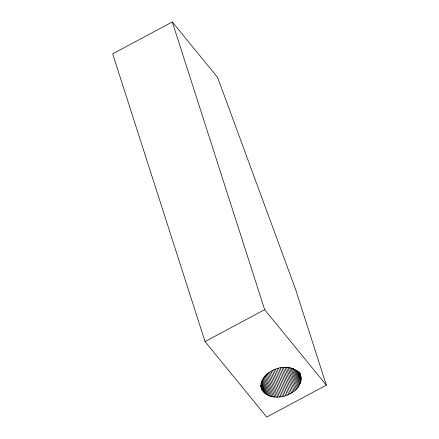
<?xml version="1.0" encoding="UTF-8"?>
<svg xmlns="http://www.w3.org/2000/svg" width="439" height="439" viewBox="0 0 439 439"><rect width="100%" height="100%" fill="white"/><g stroke="black" fill="none" stroke-linecap="round" stroke-linejoin="round"><path stroke-width="0.66" d="M261.068 387.385C268.498 407.299 307.668 393.854 299.892 373.43M172.286 21.95L112.669 53.854L205.04 341.564L266.714 417.05L326.331 385.146L295.54 289.241L217.612 77.434L172.286 21.95L264.657 309.66L326.331 385.146M205.04 341.564L264.657 309.66M300.309 374.73C290.311 359.239 258.439 369.984 261.485 388.691M299.886 373.15L301.017 376.827M299.727 373.359L301.192 377.924M299.354 372.448L299.777 373.754M298.937 371.877L301.242 379.055M298.443 371.718L301.165 380.201M297.615 370.917L300.962 381.359M296.66 370.126L300.644 382.523M295.798 369.984L300.199 383.686M294.613 369.177L299.639 384.838M293.307 368.359L298.964 385.974M292.105 368.167L298.18 387.088M290.799 367.948L297.291 388.169M289.18 367.037L296.298 389.217M287.885 367.388L295.217 390.222M286.294 367.037L294.048 391.176M284.834 367.289L292.797 392.076M283.303 367.476L291.474 392.916M281.712 367.591L290.086 393.69M280.06 367.646L288.648 394.392M278.573 368.272L287.161 395.018M277.047 368.82L285.635 395.566M275.489 369.287L284.077 396.033M273.92 369.665L282.507 396.417M272.548 370.615L280.927 396.708M271.181 371.471L279.347 396.911M269.82 372.234L277.777 397.026M268.481 372.909L276.23 397.048M267.175 373.496L274.715 396.982M266.116 374.637L273.234 396.818M265.101 375.691L271.807 396.571M264.152 376.662L270.435 396.23M263.263 377.54L269.129 395.808M262.659 378.989L267.894 395.298M261.924 379.702L266.742 394.71M261.49 380.997L265.677 394.041M261.15 382.215L264.712 393.306M260.914 383.362L263.844 392.499M260.991 385.102L263.082 391.626M260.552 384.827L262.434 390.699M260.563 385.667L261.902 389.717"/></g></svg>
